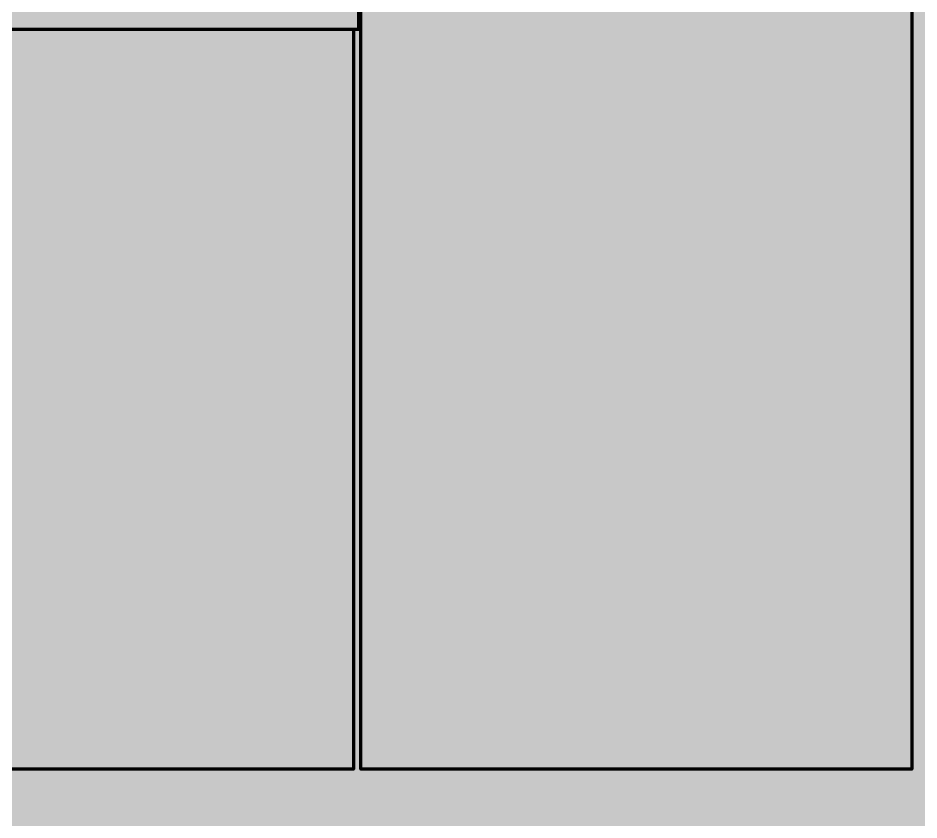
# Model space of a CAD drawing. Header units: millimetres. Extents: x 0 to 418, y 2 to 297.
# Drawn here: x 183.47 to 207.64, y 54.8 to 76.32 of the extents above; entities that cross this region are included whole.
import ezdxf

# ---------------------------------------------------------------- set-up
doc = ezdxf.new("R2010")
doc.units = ezdxf.units.MM
doc.header["$MEASUREMENT"] = 0
doc.layers.get('0').update_dxf_attribs({"linetype": 'CONTINUOUS'})

msp = doc.modelspace()

# ---------------------------------------------------------------- hatches: boundary and pattern name
at = {"true_color": 0xffffff}
for points in [[(-0.132, 297.01), (-0.132, 1.627), (417.7, 1.627), (417.7, 297.01)], [(-0.132, 297.01), (-0.132, 1.89), (417.7, 1.89), (417.7, 297.01)], [(182.522, 120.754), (182.522, 76.023), (192.619, 76.023), (192.619, 120.754)], [(192.668, 120.754), (192.668, 56.158), (207.452, 56.158), (207.452, 120.754)], [(182.522, 76.023), (182.522, 56.158), (192.471, 56.158), (192.471, 76.023)]]:
    msp.add_hatch(color=0, dxfattribs=at).paths.add_polyline_path(points)
at = {"true_color": 0x000007}
h = msp.add_hatch(color=0, dxfattribs=at)
h.paths.add_polyline_path([(184.972, 70.564), (186.6, 73.442), (187.061, 73.442), (187.538, 70.564), (187.159, 70.564), (187.028, 71.386), (185.86, 71.386), (185.4, 70.564)])
h.paths.add_polyline_path([(186.025, 71.682), (186.978, 71.682), (186.863, 72.406), (186.863, 72.406), (186.857, 72.442), (186.852, 72.478), (186.846, 72.514), (186.841, 72.548), (186.837, 72.582), (186.832, 72.616), (186.828, 72.649), (186.824, 72.681), (186.82, 72.713), (186.816, 72.744), (186.813, 72.774), (186.81, 72.804), (186.807, 72.834), (186.804, 72.863), (186.801, 72.892), (186.799, 72.92), (186.796, 72.947), (186.794, 72.974), (186.792, 73.001), (186.79, 73.028), (186.787, 73.054), (186.785, 73.079), (186.783, 73.104), (186.781, 73.129), (186.781, 73.129), (186.773, 73.108), (186.764, 73.087), (186.755, 73.066), (186.746, 73.044), (186.736, 73.022), (186.726, 73), (186.716, 72.977), (186.705, 72.954), (186.694, 72.93), (186.683, 72.906), (186.672, 72.882), (186.66, 72.858), (186.648, 72.833), (186.636, 72.808), (186.623, 72.782), (186.611, 72.756), (186.598, 72.73), (186.585, 72.704), (186.571, 72.677), (186.558, 72.65), (186.544, 72.622), (186.53, 72.594), (186.516, 72.566), (186.502, 72.537), (186.025, 71.682), (186.502, 72.537)])
h = msp.add_hatch(color=0, dxfattribs=at)
edge = h.paths.add_edge_path()
edge.add_spline(control_points=[(187.982, 70.334), (187.982, 70.547), (188.015, 70.745), (188.08, 70.958), (188.08, 70.958), (188.13, 71.172), (188.195, 71.337), (188.278, 71.468), (188.278, 71.468), (188.343, 71.583), (188.426, 71.682), (188.508, 71.764), (188.508, 71.764), (188.59, 71.83), (188.672, 71.879), (188.738, 71.912), (188.738, 71.912), (188.82, 71.945), (188.903, 71.962), (189.001, 71.962), (189.001, 71.962), (189.182, 71.962), (189.33, 71.896), (189.462, 71.764), (189.462, 71.764), (189.577, 71.616), (189.643, 71.419), (189.643, 71.172), (189.643, 71.172), (189.643, 70.893), (189.61, 70.63), (189.511, 70.383), (189.511, 70.383), (189.412, 70.07), (189.281, 69.84), (189.1, 69.676), (189.1, 69.676), (188.952, 69.561), (188.804, 69.511), (188.623, 69.511), (188.623, 69.511), (188.442, 69.511), (188.294, 69.577), (188.163, 69.725), (188.163, 69.725), (188.047, 69.857), (187.982, 70.07), (187.982, 70.334)], knot_values=[0, 0, 0, 0, 0.020833, 0.020833, 0.020833, 0.020833, 0.041667, 0.041667, 0.041667, 0.041667, 0.0625, 0.0625, 0.0625, 0.0625, 0.083333, 0.083333, 0.083333, 0.083333, 0.104167, 0.104167, 0.104167, 0.104167, 0.125, 0.125, 0.125, 0.125, 0.145833, 0.145833, 0.145833, 0.145833, 0.166667, 0.166667, 0.166667, 0.166667, 0.1875, 0.1875, 0.1875, 0.1875, 0.208333, 0.208333, 0.208333, 0.208333, 0.229167, 0.229167, 0.229167, 0.229167, 1, 1, 1, 1], degree=3, periodic=0)
edge = h.paths.add_edge_path()
edge.add_spline(control_points=[(188.261, 70.268), (188.261, 70.12), (188.294, 70.005), (188.343, 69.906), (188.343, 69.906), (188.409, 69.791), (188.508, 69.742), (188.639, 69.742), (188.639, 69.742), (188.755, 69.742), (188.853, 69.791), (188.952, 69.89), (188.952, 69.89), (189.083, 70.038), (189.199, 70.251), (189.264, 70.547), (189.264, 70.547), (189.33, 70.827), (189.363, 71.057), (189.363, 71.238), (189.363, 71.238), (189.363, 71.402), (189.33, 71.534), (189.264, 71.616), (189.264, 71.616), (189.199, 71.682), (189.116, 71.731), (189.001, 71.731), (189.001, 71.731), (188.919, 71.731), (188.853, 71.698), (188.787, 71.666), (188.787, 71.666), (188.705, 71.633), (188.639, 71.55), (188.59, 71.452), (188.59, 71.452), (188.491, 71.32), (188.426, 71.106), (188.36, 70.827), (188.36, 70.827), (188.294, 70.597), (188.261, 70.399), (188.261, 70.268)], knot_values=[0, 0, 0, 0, 0.022727, 0.022727, 0.022727, 0.022727, 0.045455, 0.045455, 0.045455, 0.045455, 0.068182, 0.068182, 0.068182, 0.068182, 0.090909, 0.090909, 0.090909, 0.090909, 0.113636, 0.113636, 0.113636, 0.113636, 0.136364, 0.136364, 0.136364, 0.136364, 0.159091, 0.159091, 0.159091, 0.159091, 0.181818, 0.181818, 0.181818, 0.181818, 0.204545, 0.204545, 0.204545, 0.204545, 0.227273, 0.227273, 0.227273, 0.227273, 1, 1, 1, 1], degree=3, periodic=0)
h = msp.add_hatch(color=0, dxfattribs=at)
h.paths.add_polyline_path([(184.972, 65.005), (186.6, 67.9), (187.061, 67.9), (187.538, 65.005), (187.159, 65.005), (187.028, 65.828), (185.86, 65.828), (185.4, 65.005)])
h.paths.add_polyline_path([(186.025, 66.124), (186.978, 66.124), (186.863, 66.864), (186.863, 66.864), (186.857, 66.898), (186.852, 66.933), (186.846, 66.967), (186.841, 67.001), (186.837, 67.034), (186.832, 67.067), (186.828, 67.099), (186.824, 67.131), (186.82, 67.163), (186.816, 67.194), (186.813, 67.224), (186.81, 67.254), (186.807, 67.284), (186.804, 67.313), (186.801, 67.341), (186.799, 67.369), (186.796, 67.397), (186.794, 67.423), (186.792, 67.449), (186.79, 67.475), (186.787, 67.5), (186.785, 67.524), (186.783, 67.548), (186.781, 67.571), (186.781, 67.571), (186.773, 67.55), (186.764, 67.529), (186.755, 67.508), (186.746, 67.486), (186.736, 67.464), (186.726, 67.442), (186.716, 67.419), (186.705, 67.396), (186.694, 67.373), (186.683, 67.349), (186.672, 67.326), (186.66, 67.302), (186.648, 67.277), (186.636, 67.253), (186.623, 67.228), (186.611, 67.203), (186.598, 67.178), (186.585, 67.152), (186.571, 67.127), (186.558, 67.101), (186.544, 67.075), (186.53, 67.048), (186.516, 67.022), (186.502, 66.995), (186.025, 66.124), (186.502, 66.995)])
msp.add_hatch(color=0, dxfattribs=at).paths.add_polyline_path([(188.557, 63.986), (188.935, 65.811), (188.935, 65.811), (188.915, 65.795), (188.893, 65.779), (188.871, 65.763), (188.848, 65.748), (188.824, 65.733), (188.8, 65.718), (188.775, 65.704), (188.749, 65.69), (188.723, 65.676), (188.696, 65.663), (188.668, 65.649), (188.639, 65.636), (188.61, 65.624), (188.58, 65.611), (188.55, 65.599), (188.519, 65.587), (188.487, 65.575), (188.454, 65.564), (188.421, 65.552), (188.387, 65.541), (188.353, 65.53), (188.317, 65.52), (188.281, 65.509), (188.245, 65.499), (188.245, 65.499), (188.294, 65.762), (188.294, 65.762), (188.313, 65.77), (188.331, 65.779), (188.35, 65.787), (188.368, 65.796), (188.387, 65.805), (188.405, 65.814), (188.424, 65.824), (188.442, 65.833), (188.461, 65.843), (188.479, 65.853), (188.498, 65.863), (188.516, 65.873), (188.535, 65.883), (188.553, 65.894), (188.572, 65.904), (188.59, 65.915), (188.609, 65.926), (188.627, 65.938), (188.646, 65.949), (188.664, 65.961), (188.683, 65.972), (188.701, 65.984), (188.72, 65.996), (188.738, 66.009), (188.738, 66.009), (188.756, 66.019), (188.774, 66.029), (188.791, 66.039), (188.808, 66.05), (188.824, 66.06), (188.84, 66.07), (188.856, 66.08), (188.871, 66.091), (188.886, 66.101), (188.9, 66.111), (188.914, 66.122), (188.927, 66.132), (188.94, 66.142), (188.953, 66.152), (188.966, 66.163), (188.978, 66.173), (188.99, 66.183), (189.002, 66.194), (189.013, 66.204), (189.024, 66.214), (189.035, 66.224), (189.046, 66.235), (189.057, 66.245), (189.067, 66.255), (189.071, 66.259), (189.076, 66.264), (189.08, 66.269), (189.085, 66.274), (189.089, 66.28), (189.094, 66.285), (189.099, 66.291), (189.104, 66.297), (189.109, 66.303), (189.114, 66.31), (189.119, 66.316), (189.125, 66.323), (189.13, 66.33), (189.135, 66.337), (189.14, 66.343), (189.145, 66.35), (189.15, 66.357), (189.155, 66.364), (189.16, 66.371), (189.164, 66.377), (189.169, 66.384), (189.174, 66.391), (189.178, 66.397), (189.182, 66.403), (189.363, 66.403), (188.853, 63.986), (188.557, 63.986), (188.853, 63.986)])
h = msp.add_hatch(color=0, dxfattribs=at)
h.paths.add_polyline_path([(196.418, 62.226), (197.026, 65.121), (197.405, 65.121), (197.158, 63.92), (198.654, 63.92), (198.917, 65.121), (199.296, 65.121), (198.687, 62.226), (198.309, 62.226), (198.589, 63.591), (197.092, 63.591), (196.813, 62.226)])
h.paths.add_polyline_path([(203.193, 62.226), (203.654, 64.413), (203.654, 64.413), (203.629, 64.393), (203.603, 64.373), (203.576, 64.354), (203.548, 64.335), (203.52, 64.317), (203.49, 64.299), (203.46, 64.281), (203.429, 64.264), (203.398, 64.247), (203.365, 64.231), (203.332, 64.215), (203.298, 64.2), (203.263, 64.184), (203.228, 64.169), (203.191, 64.155), (203.154, 64.141), (203.116, 64.126), (203.078, 64.113), (203.038, 64.099), (202.998, 64.086), (202.958, 64.073), (202.916, 64.06), (202.874, 64.048), (202.831, 64.035), (202.831, 64.035), (202.897, 64.364), (202.897, 64.364), (202.918, 64.372), (202.939, 64.381), (202.96, 64.39), (202.981, 64.4), (203.002, 64.409), (203.023, 64.419), (203.045, 64.43), (203.066, 64.44), (203.088, 64.451), (203.11, 64.462), (203.132, 64.474), (203.154, 64.485), (203.176, 64.497), (203.198, 64.509), (203.221, 64.522), (203.243, 64.535), (203.265, 64.547), (203.288, 64.561), (203.31, 64.574), (203.333, 64.587), (203.356, 64.601), (203.378, 64.615), (203.401, 64.629), (203.423, 64.644), (203.423, 64.644), (203.444, 64.658), (203.464, 64.672), (203.483, 64.686), (203.503, 64.7), (203.522, 64.713), (203.54, 64.727), (203.558, 64.74), (203.576, 64.753), (203.594, 64.766), (203.611, 64.779), (203.627, 64.792), (203.643, 64.804), (203.659, 64.816), (203.674, 64.828), (203.689, 64.84), (203.704, 64.852), (203.717, 64.863), (203.731, 64.875), (203.744, 64.886), (203.756, 64.897), (203.768, 64.908), (203.78, 64.919), (203.791, 64.929), (203.802, 64.94), (203.808, 64.946), (203.814, 64.952), (203.82, 64.959), (203.826, 64.966), (203.832, 64.972), (203.839, 64.979), (203.845, 64.987), (203.851, 64.994), (203.857, 65.001), (203.863, 65.009), (203.869, 65.016), (203.876, 65.024), (203.882, 65.032), (203.888, 65.039), (203.894, 65.047), (203.9, 65.055), (203.906, 65.063), (203.913, 65.071), (203.919, 65.08), (203.925, 65.088), (203.931, 65.096), (203.937, 65.104), (203.943, 65.112), (203.95, 65.121), (204.163, 65.121), (203.555, 62.226), (203.193, 62.226), (203.555, 62.226)])
h.paths.add_polyline_path([(207.419, 62.226), (207.419, 62.226), (207.424, 62.251), (207.428, 62.276), (207.433, 62.302), (207.439, 62.328), (207.444, 62.354), (207.45, 62.381), (207.457, 62.408), (207.463, 62.435), (207.47, 62.463), (207.478, 62.491), (207.485, 62.52), (207.493, 62.549), (207.502, 62.578), (207.511, 62.608), (207.52, 62.639), (207.529, 62.67), (207.539, 62.701), (207.549, 62.733), (207.559, 62.765), (207.57, 62.798), (207.581, 62.831), (207.593, 62.864), (207.605, 62.899), (207.617, 62.933), (207.617, 62.933), (207.631, 62.974), (207.647, 63.016), (207.662, 63.057), (207.678, 63.098), (207.695, 63.139), (207.712, 63.18), (207.73, 63.221), (207.748, 63.262), (207.766, 63.302), (207.785, 63.343), (207.805, 63.384), (207.824, 63.425), (207.845, 63.465), (207.865, 63.506), (207.886, 63.546), (207.908, 63.586), (207.93, 63.626), (207.952, 63.666), (207.975, 63.706), (207.998, 63.746), (208.021, 63.786), (208.045, 63.825), (208.069, 63.864), (208.094, 63.904), (208.119, 63.944), (208.144, 63.985), (208.169, 64.025), (208.195, 64.064), (208.221, 64.103), (208.247, 64.141), (208.274, 64.179), (208.301, 64.216), (208.328, 64.253), (208.355, 64.289), (208.383, 64.325), (208.41, 64.36), (208.438, 64.395), (208.466, 64.429), (208.494, 64.462), (208.523, 64.496), (208.551, 64.528), (208.579, 64.56), (208.608, 64.592), (208.637, 64.623), (208.665, 64.654), (208.694, 64.684), (208.723, 64.713), (208.752, 64.742), (207.321, 64.742), (207.387, 65.071), (209.228, 65.071), (209.163, 64.742), (209.163, 64.742), (209.124, 64.709), (209.085, 64.674), (209.047, 64.639), (209.009, 64.603), (208.972, 64.565), (208.935, 64.527), (208.898, 64.488), (208.862, 64.447), (208.826, 64.406), (208.79, 64.364), (208.755, 64.321), (208.721, 64.278), (208.686, 64.233), (208.653, 64.188), (208.619, 64.141), (208.586, 64.094), (208.554, 64.046), (208.522, 63.998), (208.491, 63.948), (208.46, 63.898), (208.429, 63.847), (208.399, 63.795), (208.369, 63.743), (208.34, 63.69), (208.34, 63.69), (208.308, 63.626), (208.276, 63.563), (208.245, 63.5), (208.214, 63.437), (208.185, 63.375), (208.156, 63.313), (208.128, 63.251), (208.1, 63.19), (208.074, 63.128), (208.048, 63.067), (208.023, 63.006), (207.999, 62.946), (207.976, 62.885), (207.954, 62.825), (207.932, 62.764), (207.912, 62.704), (207.892, 62.644), (207.873, 62.584), (207.855, 62.525), (207.839, 62.465), (207.823, 62.405), (207.808, 62.345), (207.794, 62.286), (207.781, 62.226)])
h.paths.add_polyline_path([(207.419, 62.226), (207.781, 62.226)])
h = msp.add_hatch(color=0, dxfattribs=at)
h.paths.add_polyline_path([(184.972, 59.447), (186.6, 62.341), (187.061, 62.341), (187.538, 59.447), (187.159, 59.447), (187.028, 60.286), (185.86, 60.286), (185.4, 59.447)])
h.paths.add_polyline_path([(186.025, 60.582), (186.978, 60.582), (186.863, 61.305), (186.863, 61.305), (186.857, 61.34), (186.852, 61.374), (186.846, 61.409), (186.841, 61.442), (186.837, 61.476), (186.832, 61.509), (186.828, 61.541), (186.824, 61.573), (186.82, 61.605), (186.816, 61.636), (186.813, 61.667), (186.81, 61.698), (186.807, 61.728), (186.804, 61.758), (186.801, 61.787), (186.799, 61.816), (186.796, 61.844), (186.794, 61.872), (186.792, 61.899), (186.79, 61.926), (186.787, 61.953), (186.785, 61.979), (186.783, 62.004), (186.781, 62.029), (186.781, 62.029), (186.773, 62.008), (186.764, 61.987), (186.755, 61.966), (186.746, 61.944), (186.736, 61.922), (186.726, 61.899), (186.716, 61.877), (186.705, 61.853), (186.694, 61.83), (186.683, 61.806), (186.672, 61.782), (186.66, 61.758), (186.648, 61.733), (186.636, 61.708), (186.623, 61.682), (186.611, 61.656), (186.598, 61.63), (186.585, 61.603), (186.571, 61.576), (186.558, 61.549), (186.544, 61.522), (186.53, 61.494), (186.516, 61.465), (186.502, 61.437), (186.025, 60.582), (186.502, 61.437)])
h = msp.add_hatch(color=0, dxfattribs=at)
h.paths.add_polyline_path([(187.932, 58.444), (187.932, 58.444), (187.936, 58.46), (187.941, 58.477), (187.945, 58.493), (187.95, 58.51), (187.955, 58.526), (187.96, 58.542), (187.965, 58.558), (187.97, 58.574), (187.975, 58.59), (187.981, 58.606), (187.986, 58.622), (187.992, 58.637), (187.998, 58.652), (188.003, 58.668), (188.009, 58.683), (188.015, 58.697), (188.021, 58.712), (188.027, 58.726), (188.033, 58.74), (188.039, 58.754), (188.045, 58.767), (188.052, 58.78), (188.058, 58.793), (188.064, 58.806), (188.064, 58.806), (188.072, 58.816), (188.08, 58.827), (188.089, 58.837), (188.097, 58.848), (188.105, 58.859), (188.113, 58.87), (188.122, 58.881), (188.13, 58.892), (188.139, 58.903), (188.147, 58.915), (188.156, 58.926), (188.165, 58.937), (188.173, 58.949), (188.182, 58.96), (188.191, 58.971), (188.2, 58.982), (188.209, 58.993), (188.219, 59.005), (188.228, 59.016), (188.238, 59.026), (188.248, 59.037), (188.257, 59.048), (188.267, 59.058), (188.278, 59.069), (188.29, 59.081), (188.304, 59.094), (188.318, 59.107), (188.333, 59.121), (188.348, 59.135), (188.364, 59.15), (188.382, 59.165), (188.399, 59.18), (188.418, 59.196), (188.438, 59.213), (188.458, 59.23), (188.479, 59.248), (188.501, 59.266), (188.524, 59.285), (188.548, 59.304), (188.572, 59.325), (188.598, 59.346), (188.625, 59.367), (188.652, 59.389), (188.68, 59.413), (188.71, 59.436), (188.74, 59.461), (188.771, 59.487), (188.804, 59.513), (188.822, 59.527), (188.84, 59.541), (188.858, 59.555), (188.875, 59.569), (188.892, 59.582), (188.908, 59.596), (188.924, 59.609), (188.94, 59.622), (188.955, 59.635), (188.969, 59.647), (188.983, 59.659), (188.997, 59.671), (189.01, 59.683), (189.023, 59.694), (189.035, 59.705), (189.046, 59.716), (189.057, 59.727), (189.067, 59.737), (189.077, 59.747), (189.086, 59.757), (189.095, 59.766), (189.103, 59.775), (189.11, 59.784), (189.116, 59.792), (189.127, 59.803), (189.137, 59.813), (189.146, 59.823), (189.156, 59.833), (189.165, 59.844), (189.175, 59.854), (189.184, 59.864), (189.192, 59.875), (189.201, 59.885), (189.209, 59.895), (189.217, 59.905), (189.225, 59.916), (189.233, 59.926), (189.24, 59.936), (189.247, 59.947), (189.254, 59.957), (189.26, 59.967), (189.267, 59.977), (189.273, 59.988), (189.278, 59.998), (189.283, 60.008), (189.288, 60.018), (189.293, 60.029), (189.297, 60.039), (189.301, 60.045), (189.305, 60.052), (189.309, 60.058), (189.312, 60.065), (189.316, 60.072), (189.319, 60.079), (189.322, 60.086), (189.325, 60.093), (189.327, 60.101), (189.33, 60.108), (189.332, 60.116), (189.334, 60.123), (189.336, 60.131), (189.338, 60.139), (189.34, 60.147), (189.341, 60.155), (189.342, 60.163), (189.343, 60.171), (189.344, 60.179), (189.345, 60.187), (189.346, 60.195), (189.346, 60.203), (189.346, 60.212), (189.347, 60.22), (189.346, 60.234), (189.346, 60.248), (189.344, 60.262), (189.343, 60.275), (189.34, 60.288), (189.338, 60.301), (189.334, 60.313), (189.331, 60.325), (189.327, 60.337), (189.322, 60.349), (189.317, 60.361), (189.312, 60.372), (189.306, 60.383), (189.299, 60.394), (189.293, 60.405), (189.286, 60.416), (189.278, 60.427), (189.27, 60.437), (189.262, 60.448), (189.253, 60.458), (189.244, 60.469), (189.235, 60.479), (189.225, 60.489), (189.215, 60.499), (189.207, 60.51), (189.198, 60.519), (189.189, 60.528), (189.179, 60.537), (189.17, 60.545), (189.16, 60.552), (189.149, 60.559), (189.139, 60.566), (189.128, 60.572), (189.117, 60.578), (189.105, 60.583), (189.094, 60.588), (189.082, 60.592), (189.07, 60.596), (189.057, 60.6), (189.044, 60.603), (189.032, 60.606), (189.018, 60.608), (189.005, 60.61), (188.992, 60.612), (188.978, 60.613), (188.964, 60.614), (188.95, 60.614), (188.935, 60.615), (188.921, 60.614), (188.907, 60.614), (188.893, 60.613), (188.879, 60.612), (188.866, 60.61), (188.852, 60.608), (188.839, 60.606), (188.826, 60.603), (188.813, 60.6), (188.8, 60.596), (188.787, 60.592), (188.775, 60.588), (188.763, 60.583), (188.751, 60.578), (188.739, 60.572), (188.727, 60.566), (188.716, 60.559), (188.704, 60.552), (188.693, 60.545), (188.682, 60.537), (188.671, 60.528), (188.66, 60.519), (188.65, 60.51), (188.639, 60.499), (188.629, 60.489), (188.619, 60.478), (188.609, 60.467), (188.6, 60.455), (188.59, 60.444), (188.581, 60.431), (188.572, 60.418), (188.563, 60.405), (188.555, 60.391), (188.546, 60.377), (188.538, 60.363), (188.53, 60.347), (188.523, 60.332), (188.516, 60.315), (188.509, 60.299), (188.502, 60.281), (188.495, 60.264), (188.489, 60.245), (188.483, 60.226), (188.478, 60.206), (188.472, 60.186), (188.467, 60.165), (188.463, 60.144), (188.459, 60.121), (188.163, 60.171), (188.163, 60.171), (188.167, 60.197), (188.172, 60.223), (188.177, 60.248), (188.183, 60.273), (188.189, 60.298), (188.196, 60.322), (188.204, 60.345), (188.212, 60.368), (188.22, 60.39), (188.229, 60.412), (188.239, 60.433), (188.249, 60.454), (188.259, 60.475), (188.27, 60.494), (188.282, 60.514), (188.294, 60.532), (188.307, 60.551), (188.32, 60.568), (188.333, 60.586), (188.348, 60.602), (188.362, 60.618), (188.377, 60.634), (188.393, 60.649), (188.409, 60.664), (188.428, 60.68), (188.447, 60.695), (188.466, 60.71), (188.485, 60.724), (188.504, 60.738), (188.524, 60.75), (188.544, 60.762), (188.564, 60.774), (188.584, 60.784), (188.605, 60.794), (188.626, 60.803), (188.648, 60.812), (188.669, 60.82), (188.692, 60.827), (188.714, 60.834), (188.737, 60.839), (188.76, 60.844), (188.784, 60.849), (188.808, 60.853), (188.832, 60.856), (188.857, 60.858), (188.883, 60.86), (188.909, 60.861), (188.935, 60.861), (188.952, 60.861), (188.968, 60.861), (188.984, 60.86), (189, 60.859), (189.016, 60.857), (189.031, 60.855), (189.047, 60.853), (189.062, 60.85), (189.077, 60.847), (189.092, 60.844), (189.108, 60.841), (189.122, 60.837), (189.137, 60.832), (189.152, 60.828), (189.167, 60.823), (189.181, 60.817), (189.196, 60.812), (189.211, 60.806), (189.225, 60.799), (189.24, 60.793), (189.254, 60.786), (189.268, 60.778), (189.283, 60.771), (189.297, 60.763), (189.297, 60.763), (189.311, 60.756), (189.325, 60.75), (189.339, 60.743), (189.352, 60.735), (189.365, 60.728), (189.377, 60.72), (189.39, 60.711), (189.401, 60.703), (189.413, 60.694), (189.424, 60.685), (189.435, 60.676), (189.445, 60.666), (189.455, 60.656), (189.465, 60.646), (189.475, 60.636), (189.484, 60.625), (189.492, 60.614), (189.501, 60.603), (189.509, 60.592), (189.516, 60.58), (189.524, 60.569), (189.531, 60.557), (189.538, 60.545), (189.544, 60.532), (189.552, 60.52), (189.559, 60.507), (189.566, 60.495), (189.573, 60.482), (189.579, 60.469), (189.584, 60.456), (189.59, 60.443), (189.594, 60.429), (189.599, 60.416), (189.603, 60.403), (189.606, 60.39), (189.61, 60.376), (189.613, 60.363), (189.615, 60.349), (189.617, 60.336), (189.619, 60.323), (189.621, 60.31), (189.623, 60.297), (189.624, 60.283), (189.625, 60.27), (189.625, 60.258), (189.626, 60.245), (189.626, 60.232), (189.626, 60.22), (189.626, 60.199), (189.625, 60.179), (189.624, 60.158), (189.622, 60.138), (189.62, 60.117), (189.617, 60.097), (189.613, 60.076), (189.609, 60.056), (189.604, 60.036), (189.599, 60.016), (189.593, 59.995), (189.587, 59.975), (189.58, 59.955), (189.572, 59.935), (189.564, 59.916), (189.555, 59.896), (189.546, 59.876), (189.536, 59.857), (189.525, 59.838), (189.514, 59.818), (189.502, 59.799), (189.489, 59.78), (189.476, 59.762), (189.462, 59.743), (189.462, 59.743), (189.453, 59.732), (189.442, 59.72), (189.43, 59.708), (189.417, 59.694), (189.402, 59.679), (189.385, 59.663), (189.367, 59.646), (189.348, 59.628), (189.327, 59.609), (189.305, 59.589), (189.281, 59.568), (189.256, 59.546), (189.23, 59.523), (189.202, 59.498), (189.173, 59.473), (189.143, 59.447), (189.111, 59.42), (189.078, 59.392), (189.043, 59.362), (189.008, 59.332), (188.971, 59.301), (188.933, 59.268), (188.894, 59.235), (188.853, 59.2), (188.853, 59.2), (188.835, 59.186), (188.817, 59.172), (188.799, 59.159), (188.782, 59.145), (188.765, 59.132), (188.749, 59.12), (188.732, 59.107), (188.717, 59.095), (188.701, 59.083), (188.687, 59.071), (188.672, 59.06), (188.658, 59.048), (188.644, 59.037), (188.631, 59.026), (188.618, 59.015), (188.606, 59.004), (188.594, 58.994), (188.583, 58.983), (188.572, 58.972), (188.561, 58.962), (188.551, 58.952), (188.542, 58.941), (188.533, 58.931), (188.524, 58.921), (188.524, 58.921), (188.514, 58.911), (188.504, 58.901), (188.495, 58.891), (188.486, 58.881), (188.477, 58.871), (188.469, 58.862), (188.46, 58.853), (188.452, 58.843), (188.445, 58.834), (188.437, 58.825), (188.43, 58.817), (188.424, 58.808), (188.417, 58.799), (188.411, 58.79), (188.405, 58.782), (188.399, 58.773), (188.393, 58.765), (188.388, 58.757), (188.383, 58.748), (188.378, 58.74), (188.373, 58.732), (188.368, 58.723), (188.364, 58.715), (188.36, 58.707), (188.36, 58.707), (189.429, 58.707), (189.379, 58.444)])
h.paths.add_polyline_path([(187.932, 58.444), (189.379, 58.444)])

# ---------------------------------------------------------------- linework, layer by layer
at = {"color": 0, "linetype": 'Continuous', "lineweight": 70, "true_color": 0x000007}
for points in [[(182.522, 76.023), (192.619, 76.023), (192.619, 120.754), (182.522, 120.754)], [(192.668, 120.754), (207.452, 120.754), (207.452, 56.158), (192.668, 56.158)], [(182.522, 76.023), (192.471, 76.023), (192.471, 56.158), (182.522, 56.158)]]:
    msp.add_lwpolyline(points, close=True, dxfattribs=at)

doc.saveas('drawing.dxf')
